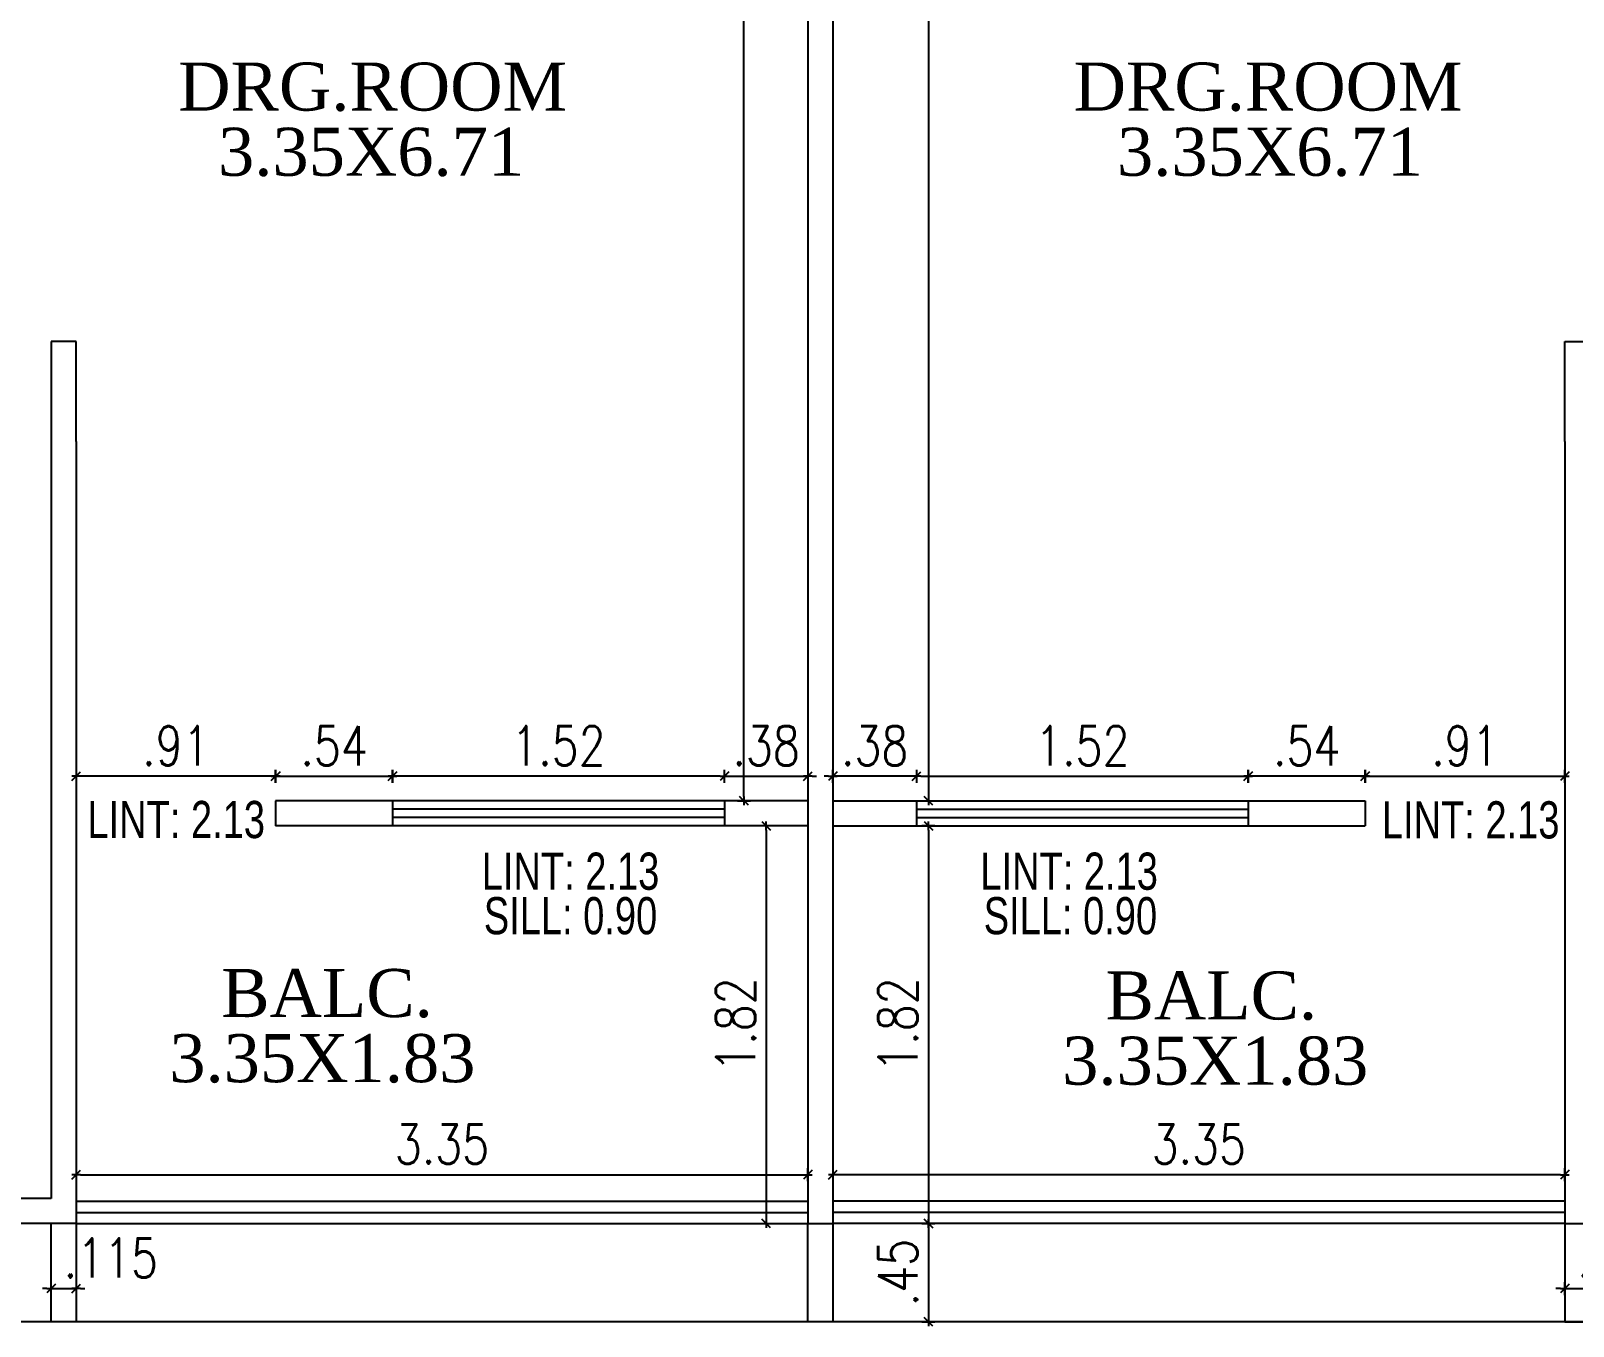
# Model space of a CAD drawing. Header units: inches. Extents: x 14235 to 14499, y 0 to 2549.
# Drawn here: x 14449.24 to 14456.31, y 2353.51 to 2359.44 of the extents above; entities that cross this region are included whole.
import ezdxf
from ezdxf.enums import TextEntityAlignment as Align

# ---------------------------------------------------------------- set-up
doc = ezdxf.new("R2010")
doc.units = ezdxf.units.IN
doc.header["$LTSCALE"] = 0.25
doc.header["$MEASUREMENT"] = 0
doc.header["$PDMODE"] = 35
for name, color, linetype in [('edges', 1, 'Continuous'), ('steel', 251, 'Continuous'), ('text-large', 7, 'Continuous'), ('wall', 7, 'Continuous'), ('windows', 106, 'Continuous'), ('WORK TEX', 6, 'Continuous'), ('WORKING DIM', 7, 'Continuous')]:
    doc.layers.add(name, color=color, linetype=linetype)
doc.styles.add('ARIAL', font='TIMES_0.TTF')
doc.styles.add('ARL', font='swisscl_0.ttf')
doc.styles.add('romans', font='romans.shx', dxfattribs={"width": 0.8})
doc.dimstyles.new('121', dxfattribs={"dimscale": 0.1, "dimtxt": 1.8, "dimasz": 0.2, "dimexe": 0.03125, "dimexo": 0.25, "dimgap": 0.5, "dimtad": 1, "dimzin": 4, "dimdsep": 46, "dimtxsty": 'romans', "dimblk1": 'MINITICK', "dimblk2": 'MINITICK', "dimsah": 1, "dimcen": 1, "dimse1": 1, "dimse2": 1, "dimclrd": 252, "dimclre": 256, "dimclrt": 7, "dimadec": 3, "dimazin": 0, "dimtfac": 0.8, "dimtix": 1, "dimtmove": 2, "dimatfit": 3, "dimfxl": 0, "dimtolj": 1, "dimtzin": 3, "dimarcsym": 0})

# ---------------------------------------------------------------- blocks, each defined once
blk = doc.blocks.new('MINITICK')
at = {"color": 7}
for p, q in [((1, 1), (-1, -1)), ((-1, 0), (1, 0)), ((0, -1.5), (0, 1.5))]:
    blk.add_line(p, q, dxfattribs=at)
blk = doc.blocks.new('*D2155')
at = {"layer": 'Defpoints', "color": 0, "transparency": 16777216}
for p in [(14449.3339, 2362.7404), (14449.1483, 2358.0195), (14449.3911, 2358.0195)]:
    blk.add_point(p, dxfattribs=at)
at = {"layer": 'WORKING DIM', "color": 252, "lineweight": -2, "transparency": 16777216}
blk.add_line((14449.1483, 2362.7204), (14449.1483, 2358.0395), dxfattribs=at)
at = {"layer": 'WORKING DIM', "color": 252, "lineweight": -2, "transparency": 16777216, "xscale": 0.02, "yscale": 0.02, "zscale": 0.02}
for p, rotation in [((14449.1483, 2362.7404), 90), ((14449.1483, 2358.0195), 270)]:
    blk.add_blockref('MINITICK', p, dxfattribs=dict(at, rotation=rotation))
at = {"layer": 'WORKING DIM', "color": 7, "transparency": 16777216, "insert": (14449.0083, 2360.3799), "char_height": 0.18, "attachment_point": 5, "rotation": 90, "style": 'romans'}
blk.add_mtext('\\A1;4.72', dxfattribs=at)
blk = doc.blocks.new('*D2156')
at = {"layer": 'Defpoints', "color": 0, "transparency": 16777216}
for p in [(14452.5089, 2364.6125), (14452.6105, 2364.6125), (14452.6105, 2355.916)]:
    blk.add_point(p, dxfattribs=at)
at = {"layer": 'WORKING DIM', "color": 252, "lineweight": -2, "transparency": 16777216}
blk.add_line((14452.5089, 2355.936), (14452.5089, 2364.5925), dxfattribs=at)
at = {"layer": 'WORKING DIM', "color": 252, "lineweight": -2, "transparency": 16777216, "xscale": 0.02, "yscale": 0.02, "zscale": 0.02}
for p, rotation in [((14452.5089, 2364.6125), 90), ((14452.5089, 2355.916), 270)]:
    blk.add_blockref('MINITICK', p, dxfattribs=dict(at, rotation=rotation))
at = {"layer": 'WORKING DIM', "color": 7, "transparency": 16777216, "insert": (14452.3689, 2360.2643), "char_height": 0.18, "attachment_point": 5, "rotation": 90, "style": 'romans'}
blk.add_mtext('\\A1;8.70', dxfattribs=at)
blk = doc.blocks.new('*D2157')
at = {"layer": 'Defpoints', "color": 0, "transparency": 16777216}
for p in [(14452.8019, 2356.0282), (14452.4191, 2355.916), (14452.8019, 2355.916)]:
    blk.add_point(p, dxfattribs=at)
at = {"layer": 'WORKING DIM', "color": 252, "lineweight": -2, "transparency": 16777216}
for p, q in [((14452.3991, 2356.0282), (14452.3791, 2356.0282)), ((14452.4191, 2356.0282), (14452.8019, 2356.0282)), ((14452.8219, 2356.0282), (14452.8419, 2356.0282))]:
    blk.add_line(p, q, dxfattribs=at)
at = {"layer": 'WORKING DIM', "color": 252, "lineweight": -2, "transparency": 16777216, "xscale": 0.02, "yscale": 0.02, "zscale": 0.02}
blk.add_blockref('MINITICK', (14452.4191, 2356.0282), dxfattribs=at)
at = {"layer": 'WORKING DIM', "color": 252, "lineweight": -2, "transparency": 16777216, "xscale": 0.02, "yscale": 0.02, "zscale": 0.02, "rotation": 180}
blk.add_blockref('MINITICK', (14452.8019, 2356.0282), dxfattribs=at)
at = {"layer": 'WORKING DIM', "color": 7, "transparency": 16777216, "insert": (14452.6105, 2356.1682), "char_height": 0.18, "attachment_point": 5, "style": 'romans'}
blk.add_mtext('\\A1;.38', dxfattribs=at)
blk = doc.blocks.new('*D2158')
at = {"layer": 'Defpoints', "color": 0, "transparency": 16777216}
for p in [(14450.8985, 2356.0282), (14450.8985, 2355.916), (14452.4191, 2355.916)]:
    blk.add_point(p, dxfattribs=at)
at = {"layer": 'WORKING DIM', "color": 252, "lineweight": -2, "transparency": 16777216}
blk.add_line((14452.3991, 2356.0282), (14450.9185, 2356.0282), dxfattribs=at)
at = {"layer": 'WORKING DIM', "color": 252, "lineweight": -2, "transparency": 16777216, "xscale": 0.02, "yscale": 0.02, "zscale": 0.02, "rotation": 180}
blk.add_blockref('MINITICK', (14450.8985, 2356.0282), dxfattribs=at)
at = {"layer": 'WORKING DIM', "color": 252, "lineweight": -2, "transparency": 16777216, "xscale": 0.02, "yscale": 0.02, "zscale": 0.02}
blk.add_blockref('MINITICK', (14452.4191, 2356.0282), dxfattribs=at)
at = {"layer": 'WORKING DIM', "color": 7, "transparency": 16777216, "insert": (14451.6588, 2356.1682), "char_height": 0.18, "attachment_point": 5, "style": 'romans'}
blk.add_mtext('\\A1;1.52', dxfattribs=at)
blk = doc.blocks.new('*D2159')
at = {"layer": 'Defpoints', "color": 0, "transparency": 16777216}
for p in [(14450.8985, 2356.0282), (14450.3629, 2355.916), (14450.8985, 2355.916)]:
    blk.add_point(p, dxfattribs=at)
at = {"layer": 'WORKING DIM', "color": 252, "lineweight": -2, "transparency": 16777216}
blk.add_line((14450.3829, 2356.0282), (14450.8785, 2356.0282), dxfattribs=at)
at = {"layer": 'WORKING DIM', "color": 252, "lineweight": -2, "transparency": 16777216, "xscale": 0.02, "yscale": 0.02, "zscale": 0.02, "rotation": 180}
blk.add_blockref('MINITICK', (14450.3629, 2356.0282), dxfattribs=at)
at = {"layer": 'WORKING DIM', "color": 252, "lineweight": -2, "transparency": 16777216, "xscale": 0.02, "yscale": 0.02, "zscale": 0.02}
blk.add_blockref('MINITICK', (14450.8985, 2356.0282), dxfattribs=at)
at = {"layer": 'WORKING DIM', "color": 7, "transparency": 16777216, "insert": (14450.6307, 2356.1682), "char_height": 0.18, "attachment_point": 5, "style": 'romans'}
blk.add_mtext('\\A1;.54', dxfattribs=at)
blk = doc.blocks.new('*D2160')
at = {"layer": 'Defpoints', "color": 0, "transparency": 16777216}
for p in [(14449.4483, 2356.0282), (14449.4483, 2355.8017), (14450.3629, 2355.8017)]:
    blk.add_point(p, dxfattribs=at)
at = {"layer": 'WORKING DIM', "color": 252, "lineweight": -2, "transparency": 16777216}
blk.add_line((14450.3429, 2356.0282), (14449.4683, 2356.0282), dxfattribs=at)
at = {"layer": 'WORKING DIM', "color": 252, "lineweight": -2, "transparency": 16777216, "xscale": 0.02, "yscale": 0.02, "zscale": 0.02, "rotation": 180}
blk.add_blockref('MINITICK', (14449.4483, 2356.0282), dxfattribs=at)
at = {"layer": 'WORKING DIM', "color": 252, "lineweight": -2, "transparency": 16777216, "xscale": 0.02, "yscale": 0.02, "zscale": 0.02}
blk.add_blockref('MINITICK', (14450.3629, 2356.0282), dxfattribs=at)
at = {"layer": 'WORKING DIM', "color": 7, "transparency": 16777216, "insert": (14449.9056, 2356.1682), "char_height": 0.18, "attachment_point": 5, "style": 'romans'}
blk.add_mtext('\\A1;.91', dxfattribs=at)
blk = doc.blocks.new('*D2161')
at = {"layer": 'Defpoints', "color": 0, "transparency": 16777216}
for p in [(14452.102, 2355.8017), (14452.102, 2353.9799), (14452.6105, 2353.9799)]:
    blk.add_point(p, dxfattribs=at)
at = {"layer": 'WORKING DIM', "color": 252, "lineweight": -2, "transparency": 16777216}
blk.add_line((14452.6105, 2355.7817), (14452.6105, 2353.9999), dxfattribs=at)
at = {"layer": 'WORKING DIM', "color": 252, "lineweight": -2, "transparency": 16777216, "xscale": 0.02, "yscale": 0.02, "zscale": 0.02}
for p, rotation in [((14452.6105, 2355.8017), 90), ((14452.6105, 2353.9799), 270)]:
    blk.add_blockref('MINITICK', p, dxfattribs=dict(at, rotation=rotation))
at = {"layer": 'WORKING DIM', "color": 7, "transparency": 16777216, "insert": (14452.4705, 2354.8908), "char_height": 0.18, "attachment_point": 5, "rotation": 90, "style": 'romans'}
blk.add_mtext('\\A1;1.82', dxfattribs=at)
blk = doc.blocks.new('*D2162')
at = {"layer": 'Defpoints', "color": 0, "transparency": 16777216}
for p in [(14452.8019, 2354.4141), (14449.4483, 2354.2887), (14452.8019, 2354.2036)]:
    blk.add_point(p, dxfattribs=at)
at = {"layer": 'WORKING DIM', "color": 252, "lineweight": -2, "transparency": 16777216}
blk.add_line((14449.4683, 2354.2036), (14452.7819, 2354.2036), dxfattribs=at)
at = {"layer": 'WORKING DIM', "color": 252, "lineweight": -2, "transparency": 16777216, "xscale": 0.02, "yscale": 0.02, "zscale": 0.02, "rotation": 180}
blk.add_blockref('MINITICK', (14449.4483, 2354.2036), dxfattribs=at)
at = {"layer": 'WORKING DIM', "color": 252, "lineweight": -2, "transparency": 16777216, "xscale": 0.02, "yscale": 0.02, "zscale": 0.02}
blk.add_blockref('MINITICK', (14452.8019, 2354.2036), dxfattribs=at)
at = {"layer": 'WORKING DIM', "color": 7, "transparency": 16777216, "insert": (14451.1251, 2354.3436), "char_height": 0.18, "attachment_point": 5, "style": 'romans'}
blk.add_mtext('\\A1;3.35', dxfattribs=at)
blk = doc.blocks.new('*D1765')
at = {"layer": 'Defpoints', "color": 0, "transparency": 16777216}
for p in [(14452.9163, 2356.0282), (14452.9163, 2355.916), (14453.2991, 2355.916)]:
    blk.add_point(p, dxfattribs=at)
at = {"layer": 'WORKING DIM', "color": 252, "lineweight": -2, "transparency": 16777216}
for p, q in [((14452.8963, 2356.0282), (14452.8763, 2356.0282)), ((14453.2991, 2356.0282), (14452.9163, 2356.0282)), ((14453.3191, 2356.0282), (14453.3391, 2356.0282))]:
    blk.add_line(p, q, dxfattribs=at)
at = {"layer": 'WORKING DIM', "color": 252, "lineweight": -2, "transparency": 16777216, "xscale": 0.02, "yscale": 0.02, "zscale": 0.02}
blk.add_blockref('MINITICK', (14452.9163, 2356.0282), dxfattribs=at)
at = {"layer": 'WORKING DIM', "color": 252, "lineweight": -2, "transparency": 16777216, "xscale": 0.02, "yscale": 0.02, "zscale": 0.02, "rotation": 180}
blk.add_blockref('MINITICK', (14453.2991, 2356.0282), dxfattribs=at)
at = {"layer": 'WORKING DIM', "color": 7, "transparency": 16777216, "insert": (14453.1077, 2356.1682), "char_height": 0.18, "attachment_point": 5, "style": 'romans'}
blk.add_mtext('\\A1;.38', dxfattribs=at)
blk = doc.blocks.new('*D1766')
at = {"layer": 'Defpoints', "color": 0, "transparency": 16777216}
for p in [(14454.8197, 2356.0282), (14453.2991, 2355.916), (14454.8197, 2355.916)]:
    blk.add_point(p, dxfattribs=at)
at = {"layer": 'WORKING DIM', "color": 252, "lineweight": -2, "transparency": 16777216}
blk.add_line((14453.3191, 2356.0282), (14454.7997, 2356.0282), dxfattribs=at)
at = {"layer": 'WORKING DIM', "color": 252, "lineweight": -2, "transparency": 16777216, "xscale": 0.02, "yscale": 0.02, "zscale": 0.02, "rotation": 180}
blk.add_blockref('MINITICK', (14453.2991, 2356.0282), dxfattribs=at)
at = {"layer": 'WORKING DIM', "color": 252, "lineweight": -2, "transparency": 16777216, "xscale": 0.02, "yscale": 0.02, "zscale": 0.02}
blk.add_blockref('MINITICK', (14454.8197, 2356.0282), dxfattribs=at)
at = {"layer": 'WORKING DIM', "color": 7, "transparency": 16777216, "insert": (14454.0594, 2356.1682), "char_height": 0.18, "attachment_point": 5, "style": 'romans'}
blk.add_mtext('\\A1;1.52', dxfattribs=at)
blk = doc.blocks.new('*D1767')
at = {"layer": 'Defpoints', "color": 0, "transparency": 16777216}
for p in [(14454.8197, 2356.0282), (14454.8197, 2355.916), (14455.3553, 2355.916)]:
    blk.add_point(p, dxfattribs=at)
at = {"layer": 'WORKING DIM', "color": 252, "lineweight": -2, "transparency": 16777216}
blk.add_line((14455.3353, 2356.0282), (14454.8397, 2356.0282), dxfattribs=at)
at = {"layer": 'WORKING DIM', "color": 252, "lineweight": -2, "transparency": 16777216, "xscale": 0.02, "yscale": 0.02, "zscale": 0.02, "rotation": 180}
blk.add_blockref('MINITICK', (14454.8197, 2356.0282), dxfattribs=at)
at = {"layer": 'WORKING DIM', "color": 252, "lineweight": -2, "transparency": 16777216, "xscale": 0.02, "yscale": 0.02, "zscale": 0.02}
blk.add_blockref('MINITICK', (14455.3553, 2356.0282), dxfattribs=at)
at = {"layer": 'WORKING DIM', "color": 7, "transparency": 16777216, "insert": (14455.0875, 2356.1682), "char_height": 0.18, "attachment_point": 5, "style": 'romans'}
blk.add_mtext('\\A1;.54', dxfattribs=at)
blk = doc.blocks.new('*D1768')
at = {"layer": 'Defpoints', "color": 0, "transparency": 16777216}
for p in [(14456.2699, 2356.0282), (14455.3553, 2355.8017), (14456.2699, 2355.8017)]:
    blk.add_point(p, dxfattribs=at)
at = {"layer": 'WORKING DIM', "color": 252, "lineweight": -2, "transparency": 16777216}
blk.add_line((14455.3753, 2356.0282), (14456.2499, 2356.0282), dxfattribs=at)
at = {"layer": 'WORKING DIM', "color": 252, "lineweight": -2, "transparency": 16777216, "xscale": 0.02, "yscale": 0.02, "zscale": 0.02, "rotation": 180}
blk.add_blockref('MINITICK', (14455.3553, 2356.0282), dxfattribs=at)
at = {"layer": 'WORKING DIM', "color": 252, "lineweight": -2, "transparency": 16777216, "xscale": 0.02, "yscale": 0.02, "zscale": 0.02}
blk.add_blockref('MINITICK', (14456.2699, 2356.0282), dxfattribs=at)
at = {"layer": 'WORKING DIM', "color": 7, "transparency": 16777216, "insert": (14455.8126, 2356.1682), "char_height": 0.18, "attachment_point": 5, "style": 'romans'}
blk.add_mtext('\\A1;.91', dxfattribs=at)
blk = doc.blocks.new('*D1769')
at = {"layer": 'Defpoints', "color": 0, "transparency": 16777216}
for p in [(14453.6941, 2355.8017), (14453.3539, 2353.9799), (14453.6162, 2353.9799)]:
    blk.add_point(p, dxfattribs=at)
at = {"layer": 'WORKING DIM', "color": 252, "lineweight": -2, "transparency": 16777216}
blk.add_line((14453.3539, 2355.7817), (14453.3539, 2353.9999), dxfattribs=at)
at = {"layer": 'WORKING DIM', "color": 252, "lineweight": -2, "transparency": 16777216, "xscale": 0.02, "yscale": 0.02, "zscale": 0.02}
for p, rotation in [((14453.3539, 2355.8017), 90), ((14453.3539, 2353.9799), 270)]:
    blk.add_blockref('MINITICK', p, dxfattribs=dict(at, rotation=rotation))
at = {"layer": 'WORKING DIM', "color": 7, "transparency": 16777216, "insert": (14453.2139, 2354.8908), "char_height": 0.18, "attachment_point": 5, "rotation": 90, "style": 'romans'}
blk.add_mtext('\\A1;1.82', dxfattribs=at)
blk = doc.blocks.new('*D1770')
at = {"layer": 'Defpoints', "color": 0, "transparency": 16777216}
for p in [(14452.9163, 2354.407), (14456.2699, 2354.2887), (14452.9163, 2354.2036)]:
    blk.add_point(p, dxfattribs=at)
at = {"layer": 'WORKING DIM', "color": 252, "lineweight": -2, "transparency": 16777216}
blk.add_line((14456.2499, 2354.2036), (14452.9363, 2354.2036), dxfattribs=at)
at = {"layer": 'WORKING DIM', "color": 252, "lineweight": -2, "transparency": 16777216, "xscale": 0.02, "yscale": 0.02, "zscale": 0.02, "rotation": 180}
blk.add_blockref('MINITICK', (14452.9163, 2354.2036), dxfattribs=at)
at = {"layer": 'WORKING DIM', "color": 252, "lineweight": -2, "transparency": 16777216, "xscale": 0.02, "yscale": 0.02, "zscale": 0.02}
blk.add_blockref('MINITICK', (14456.2699, 2354.2036), dxfattribs=at)
at = {"layer": 'WORKING DIM', "color": 7, "transparency": 16777216, "insert": (14454.5931, 2354.3436), "char_height": 0.18, "attachment_point": 5, "style": 'romans'}
blk.add_mtext('\\A1;3.35', dxfattribs=at)
blk = doc.blocks.new('*D1786')
at = {"layer": 'Defpoints', "color": 0, "transparency": 16777216}
for p in [(14453.0362, 2364.6125), (14453.1077, 2355.916), (14453.3539, 2355.916)]:
    blk.add_point(p, dxfattribs=at)
at = {"layer": 'WORKING DIM', "color": 252, "lineweight": -2, "transparency": 16777216}
blk.add_line((14453.3539, 2364.5925), (14453.3539, 2355.936), dxfattribs=at)
at = {"layer": 'WORKING DIM', "color": 252, "lineweight": -2, "transparency": 16777216, "xscale": 0.02, "yscale": 0.02, "zscale": 0.02}
for p, rotation in [((14453.3539, 2364.6125), 90), ((14453.3539, 2355.916), 270)]:
    blk.add_blockref('MINITICK', p, dxfattribs=dict(at, rotation=rotation))
at = {"layer": 'WORKING DIM', "color": 7, "transparency": 16777216, "insert": (14453.2139, 2360.2643), "char_height": 0.18, "attachment_point": 5, "rotation": 90, "style": 'romans'}
blk.add_mtext('\\A1;8.70', dxfattribs=at)
blk = doc.blocks.new('*D1790')
at = {"layer": 'Defpoints', "color": 0, "transparency": 16777216}
for p in [(14453.6815, 2353.9799), (14453.3539, 2353.5299), (14453.6815, 2353.5299)]:
    blk.add_point(p, dxfattribs=at)
at = {"layer": 'WORKING DIM', "color": 252, "lineweight": -2, "transparency": 16777216}
blk.add_line((14453.3539, 2353.9599), (14453.3539, 2353.5499), dxfattribs=at)
at = {"layer": 'WORKING DIM', "color": 252, "lineweight": -2, "transparency": 16777216, "xscale": 0.02, "yscale": 0.02, "zscale": 0.02}
for p, rotation in [((14453.3539, 2353.9799), 90), ((14453.3539, 2353.5299), 270)]:
    blk.add_blockref('MINITICK', p, dxfattribs=dict(at, rotation=rotation))
at = {"layer": 'WORKING DIM', "color": 7, "transparency": 16777216, "insert": (14453.2139, 2353.7549), "char_height": 0.18, "attachment_point": 5, "rotation": 90, "style": 'romans'}
blk.add_mtext('\\A1;.45', dxfattribs=at)
blk = doc.blocks.new('*D1572')
at = {"layer": 'Defpoints', "color": 0, "transparency": 16777216}
for p in [(14456.2699, 2353.6584), (14456.3843, 2353.6819), (14456.3843, 2353.6584)]:
    blk.add_point(p, dxfattribs=at)
at = {"layer": 'WORKING DIM', "color": 252, "lineweight": -2, "transparency": 16777216}
for p, q in [((14456.2499, 2353.6819), (14456.2299, 2353.6819)), ((14456.2699, 2353.6819), (14456.3843, 2353.6819)), ((14456.4043, 2353.6819), (14456.4243, 2353.6819))]:
    blk.add_line(p, q, dxfattribs=at)
at = {"layer": 'WORKING DIM', "color": 252, "lineweight": -2, "transparency": 16777216, "xscale": 0.02, "yscale": 0.02, "zscale": 0.02}
blk.add_blockref('MINITICK', (14456.2699, 2353.6819), dxfattribs=at)
at = {"layer": 'WORKING DIM', "color": 252, "lineweight": -2, "transparency": 16777216, "xscale": 0.02, "yscale": 0.02, "zscale": 0.02, "rotation": 180}
blk.add_blockref('MINITICK', (14456.3843, 2353.6819), dxfattribs=at)
at = {"layer": 'WORKING DIM', "color": 7, "transparency": 16777216, "insert": (14456.5439, 2353.8219), "char_height": 0.18, "attachment_point": 5, "style": 'romans'}
blk.add_mtext('\\A1;.115', dxfattribs=at)
blk = doc.blocks.new('*D1574')
at = {"layer": 'Defpoints', "color": 0, "transparency": 16777216}
for p in [(14449.3339, 2353.6584), (14449.4483, 2353.6819), (14449.4483, 2353.6584)]:
    blk.add_point(p, dxfattribs=at)
at = {"layer": 'WORKING DIM', "color": 252, "lineweight": -2, "transparency": 16777216}
for p, q in [((14449.3139, 2353.6819), (14449.2939, 2353.6819)), ((14449.3339, 2353.6819), (14449.4483, 2353.6819)), ((14449.4683, 2353.6819), (14449.4883, 2353.6819))]:
    blk.add_line(p, q, dxfattribs=at)
at = {"layer": 'WORKING DIM', "color": 252, "lineweight": -2, "transparency": 16777216, "xscale": 0.02, "yscale": 0.02, "zscale": 0.02}
blk.add_blockref('MINITICK', (14449.3339, 2353.6819), dxfattribs=at)
at = {"layer": 'WORKING DIM', "color": 252, "lineweight": -2, "transparency": 16777216, "xscale": 0.02, "yscale": 0.02, "zscale": 0.02, "rotation": 180}
blk.add_blockref('MINITICK', (14449.4483, 2353.6819), dxfattribs=at)
at = {"layer": 'WORKING DIM', "color": 7, "transparency": 16777216, "insert": (14449.6079, 2353.8219), "char_height": 0.18, "attachment_point": 5, "style": 'romans'}
blk.add_mtext('\\A1;.115', dxfattribs=at)

msp = doc.modelspace()

# ---------------------------------------------------------------- linework, layer by layer
for p, q in [((14450.8985, 2355.8017), (14450.3629, 2355.8017)), ((14452.8019, 2355.8017), (14452.4191, 2355.8017)), ((14452.9163, 2355.8017), (14453.2991, 2355.8017)), ((14454.8197, 2355.8017), (14455.3553, 2355.8017))]:
    msp.add_line(p, q)
at = {"layer": 'edges', "ltscale": 0.4}
msp.add_line((14463.7775, 2353.5299), (14441.9407, 2353.5299), dxfattribs=at)
for points in [[(14449.4483, 2353.9799), (14449.4483, 2353.5299), (14449.3339, 2353.5299), (14449.3339, 2353.9799)], [(14452.9163, 2353.9799), (14452.9163, 2353.5299), (14452.8019, 2353.5299), (14452.8019, 2353.9799)], [(14456.2699, 2353.9799), (14456.2699, 2353.5299), (14456.3843, 2353.5299), (14456.3843, 2353.9799)]]:
    msp.add_lwpolyline(points, dxfattribs=at)
at = {"layer": 'steel'}
for p, q in [((14449.4483, 2354.0815), (14452.8019, 2354.0815)), ((14456.2699, 2354.0815), (14452.9163, 2354.0815)), ((14449.4483, 2354.0307), (14452.8019, 2354.0307)), ((14456.2699, 2354.0307), (14452.9163, 2354.0307)), ((14449.4483, 2353.9799), (14452.8019, 2353.9799)), ((14456.2699, 2353.9799), (14452.9163, 2353.9799))]:
    msp.add_line(p, q, dxfattribs=at)
at = {"layer": 'wall'}
for p, q in [((14452.8019, 2364.6125), (14452.8019, 2353.9799)), ((14452.9163, 2364.6125), (14452.9163, 2353.9799)), ((14449.3339, 2358.0195), (14449.3339, 2354.0942)), ((14449.4483, 2358.0195), (14449.3339, 2358.0195)), ((14449.4483, 2357.5622), (14449.4483, 2358.0195)), ((14456.2699, 2357.5622), (14456.2699, 2358.0195)), ((14456.2699, 2358.0195), (14456.3843, 2358.0195)), ((14449.4483, 2357.5622), (14449.4483, 2353.9799)), ((14456.2699, 2357.5622), (14456.2699, 2353.9799)), ((14450.3629, 2355.916), (14450.3629, 2355.8017)), ((14450.8985, 2355.916), (14450.3629, 2355.916)), ((14450.8985, 2355.916), (14450.8985, 2355.8017)), ((14452.4191, 2355.916), (14452.4191, 2355.8017)), ((14452.8019, 2355.916), (14452.4191, 2355.916)), ((14452.9163, 2355.916), (14453.2991, 2355.916)), ((14453.2991, 2355.916), (14453.2991, 2355.8017)), ((14454.8197, 2355.916), (14454.8197, 2355.8017)), ((14454.8197, 2355.916), (14455.3553, 2355.916)), ((14455.3553, 2355.916), (14455.3553, 2355.8017)), ((14449.3339, 2354.0942), (14448.8766, 2354.0942)), ((14449.4483, 2353.9799), (14448.8766, 2353.9799)), ((14452.8019, 2353.9799), (14452.9163, 2353.9799)), ((14456.2699, 2353.9799), (14456.8416, 2353.9799))]:
    msp.add_line(p, q, dxfattribs=at)
at = {"layer": 'windows'}
for p, q in [((14452.4191, 2355.916), (14450.8985, 2355.916)), ((14453.2991, 2355.916), (14454.8197, 2355.916)), ((14452.4191, 2355.8779), (14450.8985, 2355.8779)), ((14453.2991, 2355.8779), (14454.8197, 2355.8779)), ((14452.4191, 2355.8398), (14450.8985, 2355.8398)), ((14452.4191, 2355.8017), (14450.8985, 2355.8017)), ((14453.2991, 2355.8398), (14454.8197, 2355.8398)), ((14453.2991, 2355.8017), (14454.8197, 2355.8017))]:
    msp.add_line(p, q, dxfattribs=at)

# ---------------------------------------------------------------- texts
at = {"layer": 'text-large', "style": 'ARIAL'}
for s, p in [('DRG.ROOM', (14450.8072, 2359.1873)), ('DRG.ROOM', (14454.9105, 2359.1873)), ('3.35X6.71', (14450.8004, 2358.8888)), ('3.35X6.71', (14454.9196, 2358.8888)), ('BALC.', (14450.5983, 2355.0358)), ('BALC.', (14454.6505, 2355.0245)), ('3.35X1.83', (14450.5771, 2354.7373)), ('3.35X1.83', (14454.6685, 2354.726))]:
    msp.add_text(s, height=0.22, dxfattribs=at).set_placement(p, align=Align.MIDDLE_CENTER)
at = {"layer": 'WORK TEX', "style": 'ARL'}
for s, p in [('LINT: 2.13', (14449.9071, 2355.8302)), ('LINT: 2.13', (14455.839, 2355.8286)), ('LINT: 2.13', (14451.7141, 2355.5936)), ('LINT: 2.13', (14453.9988, 2355.5936)), ('SILL: 0.90', (14451.7141, 2355.3898)), ('SILL: 0.90', (14454.0048, 2355.3898))]:
    msp.add_text(s, height=0.17, dxfattribs=at).set_placement(p, align=Align.MIDDLE_CENTER)

# ---------------------------------------------------------------- dimensions: what is measured, and where the dimension line sits
at = {"layer": 'WORKING DIM'}
for base, p1, p2, angle, picture, middle in [((14452.5089, 2364.6125), (14452.6105, 2355.916), (14452.6105, 2364.6125), 90, '*D2156', (14452.3689, 2360.2643)), ((14453.3539, 2355.916), (14453.0362, 2364.6125), (14453.1077, 2355.916), 90, '*D1786', (14453.2139, 2360.2643)), ((14449.1483, 2358.0195), (14449.3339, 2362.7404), (14449.3911, 2358.0195), 90, '*D2155', (14449.0083, 2360.3799)), ((14452.9163, 2356.0282), (14453.2991, 2355.916), (14452.9163, 2355.916), 180, '*D1765', (14453.1077, 2356.1682)), ((14454.8197, 2356.0282), (14453.2991, 2355.916), (14454.8197, 2355.916), 180, '*D1766', (14454.0594, 2356.1682)), ((14454.8197, 2356.0282), (14455.3553, 2355.916), (14454.8197, 2355.916), 180, '*D1767', (14455.0875, 2356.1682)), ((14456.2699, 2356.0282), (14455.3553, 2355.8017), (14456.2699, 2355.8017), 180, '*D1768', (14455.8126, 2356.1682)), ((14452.6105, 2353.9799), (14452.102, 2355.8017), (14452.102, 2353.9799), 90, '*D2161', (14452.4705, 2354.8908)), ((14453.3539, 2353.9799), (14453.6941, 2355.8017), (14453.6162, 2353.9799), 90, '*D1769', (14453.2139, 2354.8908)), ((14452.9163, 2354.2036), (14456.2699, 2354.2887), (14452.9163, 2354.407), 180, '*D1770', (14454.5931, 2354.3436)), ((14453.3539, 2353.5299), (14453.6815, 2353.9799), (14453.6815, 2353.5299), 90, '*D1790', (14453.2139, 2353.7549))]:
    dim = msp.add_linear_dim(base=base, p1=p1, p2=p2, angle=angle, dimstyle='121', override={"dimfxl": 0.18, "dimfxlon": 1}, dxfattribs=at)
    dim.commit()
    dim.dimension.update_dxf_attribs({"geometry": picture, "text_midpoint": middle})
for base, p1, p2, picture, middle in [((14449.4483, 2356.0282), (14450.3629, 2355.8017), (14449.4483, 2355.8017), '*D2160', (14449.9056, 2356.1682)), ((14450.8985, 2356.0282), (14450.3629, 2355.916), (14450.8985, 2355.916), '*D2159', (14450.6307, 2356.1682)), ((14450.8985, 2356.0282), (14452.4191, 2355.916), (14450.8985, 2355.916), '*D2158', (14451.6588, 2356.1682)), ((14452.8019, 2356.0282), (14452.4191, 2355.916), (14452.8019, 2355.916), '*D2157', (14452.6105, 2356.1682)), ((14452.8019, 2354.2036), (14449.4483, 2354.2887), (14452.8019, 2354.4141), '*D2162', (14451.1251, 2354.3436))]:
    dim = msp.add_linear_dim(base=base, p1=p1, p2=p2, dimstyle='121', override={"dimfxl": 0.18, "dimfxlon": 1}, dxfattribs=at)
    dim.commit()
    dim.dimension.update_dxf_attribs({"geometry": picture, "text_midpoint": middle})
for base, p1, p2, picture, middle in [((14449.4483, 2353.6819), (14449.3339, 2353.6584), (14449.4483, 2353.6584), '*D1574', (14449.6079, 2353.8219)), ((14456.3843, 2353.6819), (14456.2699, 2353.6584), (14456.3843, 2353.6584), '*D1572', (14456.5439, 2353.8219))]:
    dim = msp.add_linear_dim(base=base, p1=p1, p2=p2, text='.115', dimstyle='121', override={"dimfxl": 0.18, "dimfxlon": 1}, dxfattribs=at)
    dim.commit()
    dim.dimension.update_dxf_attribs({"geometry": picture, "text_midpoint": middle, "dimtype": 160})

doc.saveas('drawing.dxf')
